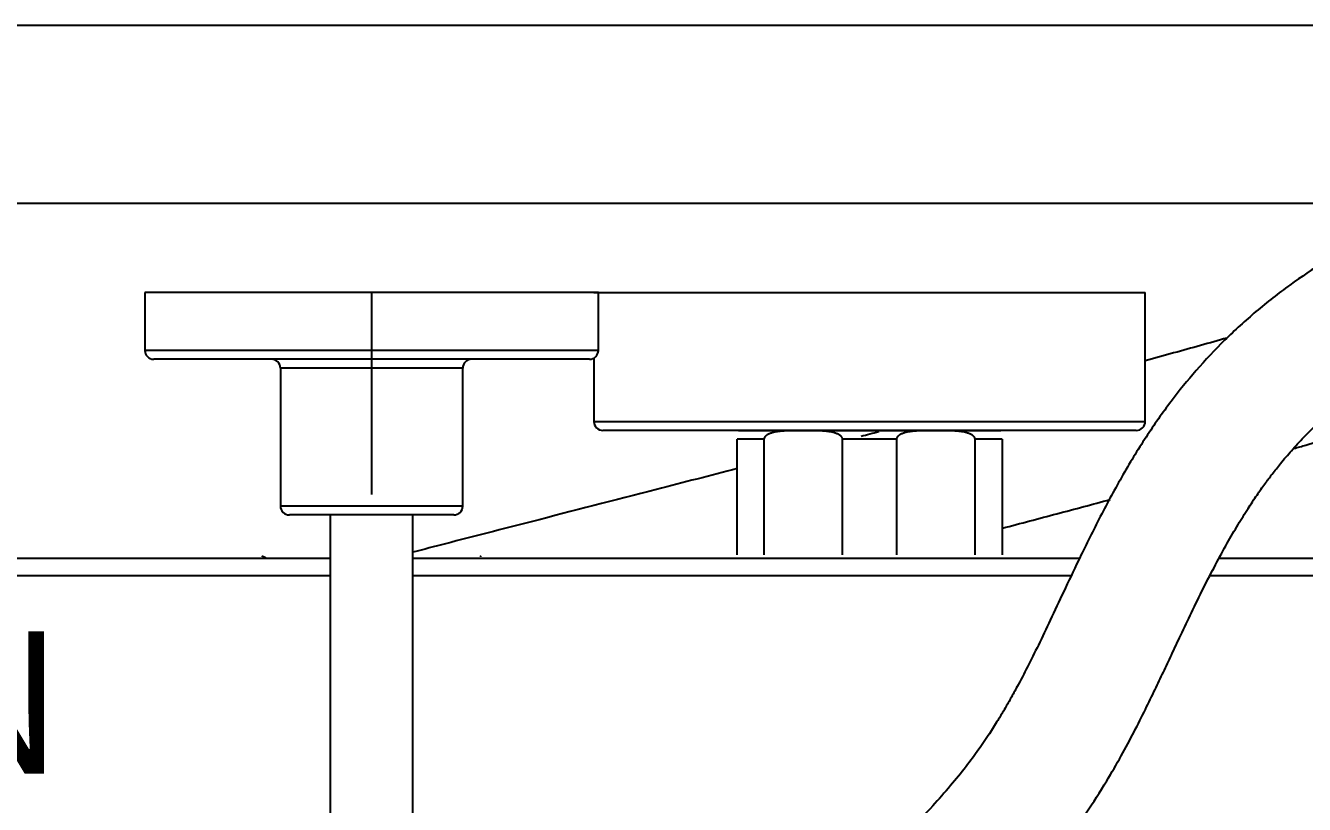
# Model space of a CAD drawing. Header units: millimetres. Extents: x -33000 to 294000, y 0 to 42408.
# Drawn here: x 278572.3 to 278716.1, y 15487.1 to 15574.6 of the extents above; entities that cross this region are included whole.
import ezdxf
from ezdxf.enums import TextEntityAlignment as Align

# ---------------------------------------------------------------- set-up
doc = ezdxf.new("R2010")
doc.units = ezdxf.units.MM
doc.header["$LTSCALE"] = 50
doc.layers.add('arch', color=8, linetype='Continuous')
doc.styles.add('FORTELINE', font='malgun.ttf')

# ---------------------------------------------------------------- blocks, each defined once
blk = doc.blocks.new('A$C6CF502EC')
for p, q in [((-7.5, -24.5), (-7.5, 24.5)), ((-6.5, -25.5), (-6.5, 25.5)), ((0, 25.5), (-6.5, 25.5)), ((0, -25.5), (0, 25.5)), ((-24, -10.25), (-24, 10.25)), ((-8.5, 10.25), (-24, 10.25)), ((-8.5, -10.25), (-8.5, 10.25)), ((-25, -9.25), (-25, 9.25)), ((-25, 4.65), (-65.36, 4.65)), ((0, 0), (-22.71, 0)), ((-65.36, -4.65), (-25, -4.65)), ((-24, -10.25), (-8.5, -10.25)), ((-14.5, -25), (-14.5, -87)), ((-7.37, -25), (-14.5, -25)), ((-6.5, -25.5), (0, -25.5)), ((0, -25), (0, -56)), ((-15.5, -86), (-15.5, -26)), ((-29.5, -41.1), (-16.5, -41.1)), ((-16.5, -44.13), (-16.5, -41.1)), ((-15.5, -41.25), (-15.5, -70.75)), ((-16.5, -44.13), (-29.5, -44.13)), ((-29.5, -52.97), (-16.5, -52.97)), ((-16.5, -59.03), (-16.5, -52.97)), ((0, -56), (0, -87)), ((-16.5, -59.03), (-29.5, -59.03)), ((-29.5, -67.87), (-16.5, -67.87)), ((-16.5, -70.9), (-16.5, -67.87)), ((-16.5, -70.9), (-29.5, -70.9)), ((-14.5, -87), (0, -87))]:
    blk.add_line(p, q)
for centre, start, end in [((-6.5, 24.5), 90, 180), ((-24, 9.25), 90, 180), ((-8.5, 11.25), 270, 0), ((-24, -9.25), 180, 270), ((-8.5, -11.25), 0, 90), ((-14.5, -26), 90, 180), ((-6.5, -24.5), 180, 270), ((-14.5, -86), 180, 270)]:
    blk.add_arc(centre, 1, start, end)
for points, degree in [([(-31.86, 4.65), (-31.86, 248)], 1), ([(-29.86, 248), (-29.86, 4.65)], 1), ([(-31.86, -78.66), (-31.86, -4.64)], 1), ([(-29.86, -4.64), (-29.86, -79.62)], 1), ([(-15.67, -57.03), (-15.84, -56.37), (-16.01, -55.7), (-16.19, -55.04)], 3), ([(-31.86, -248), (-31.86, -94.26)], 1), ([(-29.86, -95.31), (-29.86, -248)], 1)]:
    blk.add_open_spline(points, degree=degree)
for points, knots in [([(-29.84, 11.91), (-29.81, 11.93), (-29.77, 11.99), (-29.73, 12.08), (-29.7, 12.17), (-29.7, 12.24), (-29.7, 12.27)], [0, 0, 0, 0, 0.262965, 0.520422, 0.767371, 1, 1, 1, 1]), ([(-29.7, 12.26), (-29.69, 12.26), (-29.69, 12.26), (-29.68, 12.26), (-29.67, 12.26), (-29.67, 12.26), (-29.66, 12.26), (-29.66, 12.26), (-29.65, 12.26), (-29.65, 12.26), (-29.64, 12.26), (-29.64, 12.26), (-29.64, 12.26), (-29.64, 12.26), (-29.64, 12.26), (-29.64, 12.26), (-29.64, 12.26)], [0, 0, 0, 0, 0.062973, 0.131985, 0.201508, 0.271542, 0.342087, 0.413144, 0.484712, 0.556791, 0.629381, 0.702482, 0.776095, 0.850219, 0.924854, 1, 1, 1, 1]), ([(-19.79, -41.14), (-20.57, -38.11), (-22.56, -30.38), (-25.39, -19.39), (-27.73, -10.28), (-28.87, -5.87), (-29.19, -4.65)], [0, 0, 0, 0, 0.248093, 0.632894, 0.898007, 1, 1, 1, 1]), ([(-29.64, -12.26), (-29.64, -12.26), (-29.64, -12.26), (-29.64, -12.26), (-29.64, -12.26), (-29.64, -12.26), (-29.64, -12.26), (-29.64, -12.26), (-29.64, -12.26), (-29.64, -12.26), (-29.64, -12.26), (-29.65, -12.26), (-29.65, -12.26), (-29.65, -12.26), (-29.65, -12.26), (-29.65, -12.26), (-29.66, -12.26), (-29.66, -12.26), (-29.66, -12.26), (-29.67, -12.26), (-29.67, -12.26), (-29.67, -12.26), (-29.68, -12.26), (-29.68, -12.26), (-29.69, -12.26), (-29.69, -12.26), (-29.69, -12.26)], [0, 0, 0, 0, 0.044949, 0.08972, 0.134313, 0.178729, 0.222966, 0.267027, 0.310909, 0.354614, 0.398141, 0.44149, 0.484662, 0.527656, 0.570472, 0.613111, 0.655571, 0.697855, 0.73996, 0.781888, 0.823638, 0.86521, 0.906605, 0.947822, 0.988861, 1, 1, 1, 1]), ([(-16.5, -52.97), (-16.47, -52.97), (-16.44, -52.97), (-16.4, -52.96), (-16.39, -52.95), (-16.36, -52.94), (-16.35, -52.94), (-16.31, -52.92), (-16.29, -52.91), (-16.25, -52.89), (-16.24, -52.88), (-16.22, -52.86), (-16.21, -52.85), (-16.18, -52.83), (-16.16, -52.81), (-16.12, -52.77), (-16.11, -52.75), (-16.08, -52.72), (-16.07, -52.71), (-16.06, -52.69), (-16.04, -52.66), (-16.02, -52.62), (-15.98, -52.56), (-15.95, -52.51), (-15.91, -52.42), (-15.89, -52.38), (-15.85, -52.28), (-15.83, -52.24), (-15.8, -52.14), (-15.79, -52.09), (-15.75, -51.95), (-15.72, -51.86), (-15.68, -51.66), (-15.67, -51.57), (-15.63, -51.37), (-15.62, -51.28), (-15.6, -51.08), (-15.59, -50.99), (-15.56, -50.7), (-15.55, -50.5), (-15.53, -50.11), (-15.53, -49.91), (-15.52, -49.52), (-15.52, -49.33), (-15.51, -48.94), (-15.51, -48.74), (-15.51, -48.35), (-15.51, -48.16), (-15.52, -47.76), (-15.52, -47.57), (-15.53, -47.18), (-15.53, -46.98), (-15.55, -46.59), (-15.56, -46.4), (-15.59, -46.1), (-15.6, -46.01), (-15.62, -45.81), (-15.64, -45.72), (-15.67, -45.52), (-15.68, -45.43), (-15.73, -45.23), (-15.75, -45.14), (-15.79, -44.99), (-15.81, -44.95), (-15.84, -44.85), (-15.85, -44.81), (-15.89, -44.72), (-15.91, -44.67), (-15.96, -44.58), (-15.98, -44.54), (-16.02, -44.47), (-16.03, -44.45), (-16.06, -44.41), (-16.08, -44.39), (-16.11, -44.35), (-16.13, -44.33), (-16.15, -44.3), (-16.16, -44.29), (-16.18, -44.27), (-16.19, -44.26), (-16.22, -44.24), (-16.24, -44.22), (-16.28, -44.2), (-16.29, -44.19), (-16.31, -44.18), (-16.32, -44.17), (-16.36, -44.15), (-16.39, -44.15), (-16.43, -44.14), (-16.44, -44.13), (-16.47, -44.13), (-16.49, -44.13), (-16.5, -44.13)], [0, 0, 0, 0, 0.007812, 0.007812, 0.011719, 0.011719, 0.015625, 0.015625, 0.023437, 0.023437, 0.027344, 0.027344, 0.03125, 0.03125, 0.039062, 0.039062, 0.046875, 0.046875, 0.050781, 0.050781, 0.054687, 0.0625, 0.0625, 0.078125, 0.078125, 0.09375, 0.09375, 0.109375, 0.109375, 0.125, 0.125, 0.15625, 0.15625, 0.1875, 0.1875, 0.21875, 0.21875, 0.25, 0.25, 0.3125, 0.3125, 0.375, 0.375, 0.4375, 0.4375, 0.5, 0.5, 0.5625, 0.5625, 0.625, 0.625, 0.6875, 0.6875, 0.75, 0.75, 0.78125, 0.78125, 0.8125, 0.8125, 0.84375, 0.84375, 0.875, 0.875, 0.890625, 0.890625, 0.90625, 0.90625, 0.921875, 0.921875, 0.9375, 0.9375, 0.945313, 0.945313, 0.953125, 0.953125, 0.960938, 0.960938, 0.964844, 0.964844, 0.96875, 0.96875, 0.976563, 0.976563, 0.980469, 0.980469, 0.984375, 0.984375, 0.992188, 0.992188, 0.996094, 0.996094, 1, 1, 1, 1]), ([(-17.53, -103.73), (-17.4, -104.18), (-16.72, -106.54), (-15.54, -110.58), (-14.09, -115.43), (-12.74, -119.8), (-11.55, -123.56), (-10.49, -126.77), (-9.53, -129.6), (-8.53, -132.43), (-7.42, -135.42), (-6.24, -138.4), (-5.08, -141.07), (-3.98, -143.35), (-2.96, -145.19), (-2.05, -146.59), (-1.21, -147.66), (-0.38, -148.57), (0.89, -149.64), (2.63, -150.57), (4.73, -151.1), (7.05, -150.98), (9.2, -150.18), (10.7, -149.08), (11.74, -147.92), (12.38, -146.9), (12.76, -146.14), (13.08, -145.35), (13.35, -144.48), (13.58, -143.48), (13.78, -142.25), (13.9, -140.79), (13.94, -139.15), (13.9, -137.52), (13.81, -136), (13.64, -134.29), (13.38, -132.31), (12.95, -129.84), (12.36, -127.18), (11.6, -124.42), (10.56, -121.27), (9.23, -117.87), (7.55, -114.28), (5.65, -110.75), (3.46, -107.07), (0.91, -103.27), (-2, -99.53), (-5.21, -96), (-8.62, -92.79), (-12.25, -89.83), (-16.25, -87.03), (-20.72, -84.31), (-25.41, -81.8), (-29.74, -79.66), (-33.55, -77.86), (-36.74, -76.37), (-39.57, -75.02), (-42.05, -73.79), (-44.03, -72.75), (-45.63, -71.87), (-46.9, -71.15), (-48.2, -70.36), (-49.7, -69.41), (-51.44, -68.23), (-53.4, -66.79), (-55.52, -65.06), (-57.81, -63.04), (-59.96, -60.98), (-61.35, -59.59), (-61.93, -59)], [0, 0, 0, 0, 0.002402, 0.012822, 0.022862, 0.031953, 0.041591, 0.049804, 0.057078, 0.065589, 0.075662, 0.087423, 0.100212, 0.112465, 0.124066, 0.134938, 0.14339, 0.151502, 0.160466, 0.167922, 0.176056, 0.184411, 0.191859, 0.199965, 0.206744, 0.21219, 0.217097, 0.223024, 0.230036, 0.23816, 0.247424, 0.260726, 0.274526, 0.287305, 0.299016, 0.309624, 0.327234, 0.346233, 0.366797, 0.388823, 0.410891, 0.441474, 0.471024, 0.500223, 0.53021, 0.561057, 0.591924, 0.620712, 0.647368, 0.671723, 0.697531, 0.724554, 0.751108, 0.776769, 0.796252, 0.814395, 0.830904, 0.84598, 0.860444, 0.869383, 0.878121, 0.886896, 0.897619, 0.910691, 0.92579, 0.943097, 0.962569, 0.984147, 1, 1, 1, 1]), ([(-16.5, -67.87), (-16.47, -67.87), (-16.44, -67.87), (-16.4, -67.86), (-16.39, -67.85), (-16.36, -67.84), (-16.35, -67.84), (-16.31, -67.82), (-16.29, -67.81), (-16.25, -67.79), (-16.24, -67.78), (-16.22, -67.76), (-16.21, -67.75), (-16.18, -67.73), (-16.16, -67.71), (-16.12, -67.67), (-16.11, -67.65), (-16.08, -67.62), (-16.07, -67.61), (-16.06, -67.59), (-16.04, -67.56), (-16.02, -67.52), (-15.98, -67.46), (-15.95, -67.41), (-15.91, -67.32), (-15.89, -67.28), (-15.85, -67.18), (-15.83, -67.14), (-15.8, -67.04), (-15.79, -66.99), (-15.75, -66.85), (-15.72, -66.76), (-15.68, -66.56), (-15.67, -66.47), (-15.63, -66.27), (-15.62, -66.18), (-15.6, -65.98), (-15.59, -65.89), (-15.56, -65.6), (-15.55, -65.4), (-15.53, -65.01), (-15.53, -64.81), (-15.52, -64.42), (-15.52, -64.23), (-15.51, -63.84), (-15.51, -63.64), (-15.51, -63.25), (-15.51, -63.06), (-15.52, -62.66), (-15.52, -62.47), (-15.53, -62.08), (-15.53, -61.88), (-15.55, -61.49), (-15.56, -61.3), (-15.59, -61), (-15.6, -60.91), (-15.62, -60.71), (-15.64, -60.62), (-15.67, -60.42), (-15.68, -60.33), (-15.73, -60.13), (-15.75, -60.04), (-15.79, -59.89), (-15.81, -59.85), (-15.84, -59.75), (-15.85, -59.71), (-15.89, -59.62), (-15.91, -59.57), (-15.96, -59.48), (-15.98, -59.44), (-16.02, -59.37), (-16.03, -59.35), (-16.06, -59.31), (-16.08, -59.29), (-16.11, -59.25), (-16.13, -59.23), (-16.15, -59.2), (-16.16, -59.19), (-16.18, -59.17), (-16.19, -59.16), (-16.22, -59.14), (-16.24, -59.12), (-16.28, -59.1), (-16.29, -59.09), (-16.31, -59.08), (-16.32, -59.07), (-16.36, -59.05), (-16.39, -59.05), (-16.43, -59.04), (-16.44, -59.03), (-16.47, -59.03), (-16.49, -59.03), (-16.5, -59.03)], [0, 0, 0, 0, 0.007813, 0.007813, 0.011719, 0.011719, 0.015625, 0.015625, 0.023438, 0.023438, 0.027344, 0.027344, 0.03125, 0.03125, 0.039063, 0.039063, 0.046875, 0.046875, 0.050781, 0.050781, 0.054688, 0.0625, 0.0625, 0.078125, 0.078125, 0.09375, 0.09375, 0.109375, 0.109375, 0.125, 0.125, 0.15625, 0.15625, 0.1875, 0.1875, 0.21875, 0.21875, 0.25, 0.25, 0.3125, 0.3125, 0.375, 0.375, 0.4375, 0.4375, 0.5, 0.5, 0.5625, 0.5625, 0.625, 0.625, 0.6875, 0.6875, 0.75, 0.75, 0.78125, 0.78125, 0.8125, 0.8125, 0.84375, 0.84375, 0.875, 0.875, 0.890625, 0.890625, 0.90625, 0.90625, 0.921875, 0.921875, 0.9375, 0.9375, 0.945313, 0.945313, 0.953125, 0.953125, 0.960938, 0.960938, 0.964844, 0.964844, 0.96875, 0.96875, 0.976562, 0.976562, 0.980469, 0.980469, 0.984375, 0.984375, 0.992187, 0.992187, 0.996094, 0.996094, 1, 1, 1, 1]), ([(-16.5, -67.87), (-16.47, -67.87), (-16.44, -67.87), (-16.4, -67.86), (-16.39, -67.85), (-16.36, -67.84), (-16.35, -67.84), (-16.31, -67.82), (-16.29, -67.81), (-16.25, -67.79), (-16.24, -67.78), (-16.22, -67.76), (-16.21, -67.75), (-16.18, -67.73), (-16.16, -67.71), (-16.12, -67.67), (-16.11, -67.65), (-16.08, -67.62), (-16.07, -67.61), (-16.06, -67.59), (-16.04, -67.56), (-16.02, -67.52), (-15.98, -67.46), (-15.95, -67.41), (-15.91, -67.32), (-15.89, -67.28), (-15.85, -67.18), (-15.83, -67.14), (-15.8, -67.04), (-15.79, -66.99), (-15.75, -66.85), (-15.72, -66.76), (-15.68, -66.56), (-15.67, -66.47), (-15.63, -66.27), (-15.62, -66.18), (-15.6, -65.98), (-15.59, -65.89), (-15.56, -65.6), (-15.55, -65.4), (-15.53, -65.01), (-15.53, -64.81), (-15.52, -64.42), (-15.52, -64.23), (-15.51, -63.84), (-15.51, -63.64), (-15.51, -63.25), (-15.51, -63.06), (-15.52, -62.66), (-15.52, -62.47), (-15.53, -62.08), (-15.53, -61.88), (-15.55, -61.49), (-15.56, -61.3), (-15.59, -61), (-15.6, -60.91), (-15.62, -60.71), (-15.64, -60.62), (-15.67, -60.42), (-15.68, -60.33), (-15.73, -60.13), (-15.75, -60.04), (-15.79, -59.89), (-15.81, -59.85), (-15.84, -59.75), (-15.85, -59.71), (-15.89, -59.62), (-15.91, -59.57), (-15.96, -59.48), (-15.98, -59.44), (-16.02, -59.37), (-16.03, -59.35), (-16.06, -59.31), (-16.08, -59.29), (-16.11, -59.25), (-16.13, -59.23), (-16.15, -59.2), (-16.16, -59.19), (-16.18, -59.17), (-16.19, -59.16), (-16.22, -59.14), (-16.24, -59.12), (-16.28, -59.1), (-16.29, -59.09), (-16.31, -59.08), (-16.32, -59.07), (-16.36, -59.05), (-16.39, -59.05), (-16.43, -59.04), (-16.44, -59.03), (-16.47, -59.03), (-16.49, -59.03), (-16.5, -59.03)], [0, 0, 0, 0, 0.007813, 0.007813, 0.011719, 0.011719, 0.015625, 0.015625, 0.023438, 0.023438, 0.027344, 0.027344, 0.03125, 0.03125, 0.039063, 0.039063, 0.046875, 0.046875, 0.050781, 0.050781, 0.054688, 0.0625, 0.0625, 0.078125, 0.078125, 0.09375, 0.09375, 0.109375, 0.109375, 0.125, 0.125, 0.15625, 0.15625, 0.1875, 0.1875, 0.21875, 0.21875, 0.25, 0.25, 0.3125, 0.3125, 0.375, 0.375, 0.4375, 0.4375, 0.5, 0.5, 0.5625, 0.5625, 0.625, 0.625, 0.6875, 0.6875, 0.75, 0.75, 0.78125, 0.78125, 0.8125, 0.8125, 0.84375, 0.84375, 0.875, 0.875, 0.890625, 0.890625, 0.90625, 0.90625, 0.921875, 0.921875, 0.9375, 0.9375, 0.945313, 0.945313, 0.953125, 0.953125, 0.960938, 0.960938, 0.964844, 0.964844, 0.96875, 0.96875, 0.976562, 0.976562, 0.980469, 0.980469, 0.984375, 0.984375, 0.992187, 0.992187, 0.996094, 0.996094, 1, 1, 1, 1]), ([(-72.31, -68.24), (-71.97, -68.6), (-70.8, -69.78), (-68.85, -71.74), (-66.44, -74.03), (-64.02, -76.17), (-61.39, -78.29), (-58.39, -80.47), (-55.25, -82.49), (-52.16, -84.27), (-49.47, -85.72), (-46.96, -86.98), (-44.72, -88.07), (-42.67, -89.05), (-40.64, -90), (-38.41, -91.05), (-35.89, -92.24), (-33.24, -93.54), (-30.63, -94.88), (-28.24, -96.18), (-26.13, -97.4), (-24.33, -98.52), (-22.81, -99.53), (-21.53, -100.44), (-20.36, -101.31), (-19.1, -102.31), (-17.71, -103.49), (-16.19, -104.89), (-14.64, -106.45), (-13.07, -108.18), (-11.43, -110.18), (-9.84, -112.35), (-8.38, -114.58), (-7.1, -116.68), (-5.99, -118.66), (-5, -120.55), (-4.1, -122.41), (-3.26, -124.35), (-2.53, -126.29), (-1.89, -128.21), (-1.37, -130.03), (-0.95, -131.8), (-0.62, -133.46), (-0.38, -134.99), (-0.23, -136.29), (-0.13, -137.34), (-0.08, -138.24), (-0.05, -139.08), (-0.05, -139.79), (-0.06, -140.19), (-0.05, -140.3), (-0.04, -140.31)], [0, 0, 0, 0, 0.0087569, 0.0291666, 0.0481263, 0.0655636, 0.082947, 0.1025636, 0.1244691, 0.140388, 0.1554253, 0.1689002, 0.1807908, 0.1910894, 0.2015427, 0.2137453, 0.2277044, 0.2434234, 0.2587888, 0.2734129, 0.2866866, 0.298605, 0.3091656, 0.3183675, 0.3268702, 0.3363666, 0.3485088, 0.3620438, 0.3769628, 0.3932545, 0.4107109, 0.4329158, 0.4538942, 0.4736599, 0.493506, 0.5119877, 0.5301413, 0.5492772, 0.569369, 0.5868021, 0.6046622, 0.6217005, 0.6376579, 0.6525469, 0.6667693, 0.677429, 0.689201, 0.7020371, 0.7156121, 0.7277434, 0.7360933, 0.7360933, 0.7360933, 0.7360933]), ([(-26.49, -70.94), (-25.94, -73.01), (-24.86, -77.1), (-23.79, -81.09), (-23.26, -83.06)], [0, 0, 0, 0, 0.500257, 1, 1, 1, 1]), ([(-5.12, -96.18), (-5.67, -94.24), (-6.52, -91.21), (-7.38, -88.08), (-7.68, -87)], [0.95796098, 0.95796098, 0.95796098, 0.95796098, 0.96754744, 0.97248983, 0.97248983, 0.97248983, 0.97248983])]:
    blk.add_open_spline(points, degree=3, knots=knots)
at = {"style": 'FORTELINE'}
blk.add_text('세비앙 / 38℃-500RN', height=16, rotation=270, dxfattribs=at).set_placement((-46.08, 132.15), align=Align.MIDDLE_CENTER)

msp = doc.modelspace()

# ---------------------------------------------------------------- linework, layer by layer
at = {"layer": 'arch', "ltscale": 25}
for p, q in [((279851.21, 15574.6), (278131.21, 15574.6)), ((279851.21, 15554.6), (278151.21, 15554.6))]:
    msp.add_line(p, q, dxfattribs=at)

# ---------------------------------------------------------------- block references
at = {"layer": 'arch', "ltscale": 25, "rotation": 89.99999999999999}
msp.add_blockref('A$C6CF502EC', (278611.21, 15544.6), dxfattribs=at)

doc.saveas('drawing.dxf')
